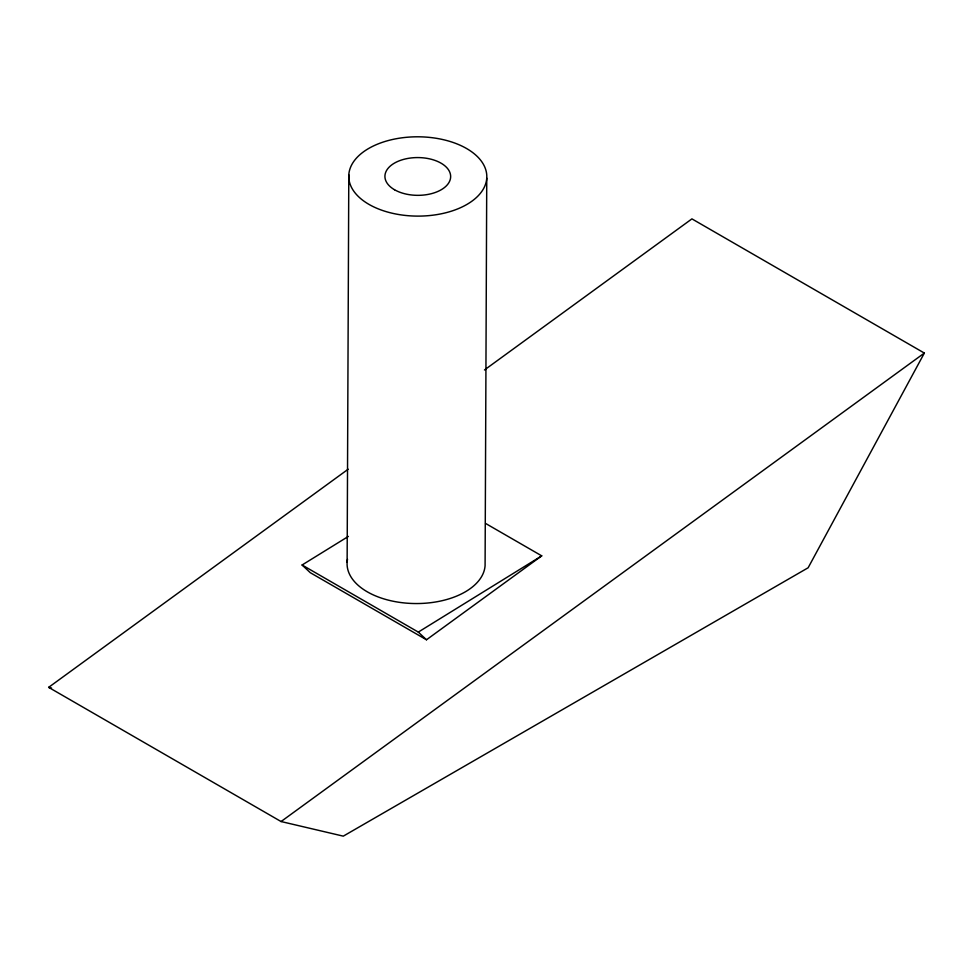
<?xml version="1.0" encoding="UTF-8"?>
<svg xmlns="http://www.w3.org/2000/svg" width="973" height="973" viewBox="0 0 973 973"><rect width="100%" height="100%" fill="white"/><g stroke="black" fill="none" stroke-linecap="round" stroke-linejoin="round"><path stroke-width="1.46" d="M347.13 562.236L348.796 174.799M486.755 178.132A69.022 39.65 0.2 0 1 381.063 209.949A69.022 39.65 0.2 0 1 385.503 141.328A69.022 39.65 0.2 0 1 486.755 178.132L485.089 565.568A69.022 39.65 0.2 0 1 410.983 603.43A69.022 39.65 0.2 0 1 347.507 559.28M484.457 369.971L691.925 218.876L924.35 353.065L808.137 567.77L343.287 836.148L281.075 821.54L48.65 687.352L348.188 469.205M348.37 536.415L302.092 564.997L310.278 572.683L426.49 639.772L541.73 555.851L485.576 523.438M281.075 821.54L924.35 353.065M302.092 564.997L418.305 632.097L541.73 555.851M48.65 687.352L51.545 688.033M418.305 632.097L426.49 639.772M394.527 189.747A32.875 18.888 0.2 0 0 449.526 181.44A32.875 18.888 0.2 0 0 409.268 158.198A32.875 18.888 0.2 0 0 394.527 189.747"/></g></svg>
